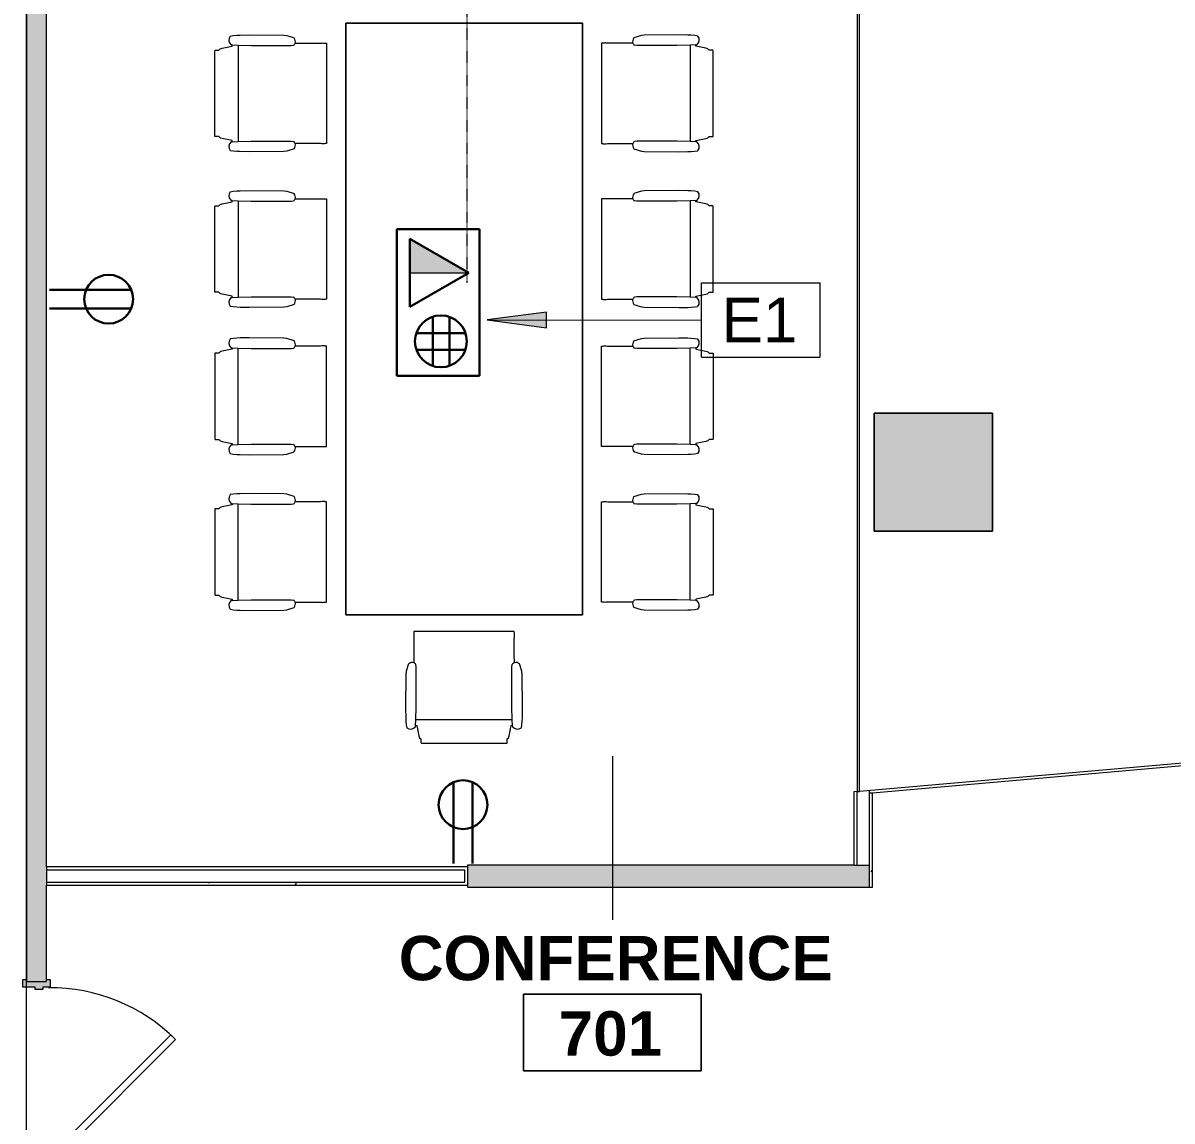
# Model space of a CAD drawing. Header units: inches. Extents: x 0 to 2535, y 0 to 2052.
# Drawn here: x 656.3 to 889.4, y 1253.8 to 1476.6 of the extents above; entities that cross this region are included whole.
import ezdxf

# ---------------------------------------------------------------- set-up
doc = ezdxf.new("R2010")
doc.units = ezdxf.units.IN
doc.header["$MEASUREMENT"] = 0
doc.linetypes.add('Dash 1_16_', pattern=[0.125, 0.0625, -0.0625])
for name, color, linetype, lineweight in [('A-ANNO-KEYN', 231, 'Continuous', 9), ('A-ANNO-NOTE', 131, 'Continuous', 9), ('A-AREA-IDEN', 2, 'Continuous', 9), ('A-DETL', 90, 'Continuous', 9), ('A-DOOR', 31, 'Continuous', 13), ('A-WALL', 113, 'Continuous', 13), ('A-WALL-PATT', 111, 'Continuous', 13), ('B-CL', 7, 'Continuous', 9), ('I-FURN', 30, 'Continuous', 9), ('I-WALL', 2, 'Continuous', 13), ('S-COLS', 52, 'Continuous', 13), ('Victor Bldg - 7th Floor_LINK_dwg', 8, 'Continuous', 9)]:
    doc.layers.add(name, color=color, linetype=linetype, lineweight=lineweight)
doc.styles.add('Arial', font='arial.ttf', dxfattribs={"height": 9})
doc.styles.add('Swis721 Lt BT_B', font='', dxfattribs={"height": 9})
doc.styles.get('Swis721 Lt BT_B').set_extended_font_data('Swis721 Lt BT', bold=True)
pattern_1 = [(0, (0, 0), (30.72, 7.68), [1.267, -21.773, 1.267, -21.773, -122.88]), (0, (0, 0), (30.72, 7.68), [-46.08, 1.267, -44.813, 1.267, -21.773, -53.76]), (0, (0, 0), (30.72, 7.68), [-115.2, 1.267, -14.093, 1.267, -37.133]), (120, (11.52, 3.84), (-22.011075, 22.7643), [1.267, -21.773, 1.267, -21.773, -122.88]), (120, (11.52, 3.84), (-22.011075, 22.7643), [-46.08, 1.267, -44.813, 1.267, -21.773, -53.76]), (120, (11.52, 3.84), (-22.011075, 22.7643), [-115.2, 1.267, -14.093, 1.267, -37.133]), (240, (15.36, 19.2), (-8.708925, -30.4443), [1.267, -21.773, 1.267, -21.773, -122.88]), (240, (15.36, 19.2), (-8.708925, -30.4443), [-46.08, 1.267, -44.813, 1.267, -21.773, -53.76]), (240, (15.36, 19.2), (-8.708925, -30.4443), [-115.2, 1.267, -14.093, 1.267, -37.133])]

# ---------------------------------------------------------------- blocks, each defined once
blk = doc.blocks.new('Concrete-Rectangular-Column - 24_ x 24_-6972613-Level 07  POWER _ SIGNAL')
at = {"layer": 'S-COLS', "lineweight": 9}
blk.add_hatch(color=7, dxfattribs=at).paths.add_polyline_path([(12, -12), (12, 12), (-12, 12), (-12, -12)], flags=0)
at = {"layer": 'S-COLS', "color": 8, "lineweight": 20}
for p, q in [((12, 12), (-12, 12)), ((-12, 12), (-12, -12)), ((12, -12), (12, 12)), ((-12, -12), (12, -12))]:
    blk.add_line(p, q, dxfattribs=at)
blk = doc.blocks.new('Door - Single - Solid Door-6976403-Level 07  POWER _ SIGNAL')
at = {"layer": 'A-DOOR'}
h = blk.add_hatch(color=250, dxfattribs=at)
h.paths.add_polyline_path([(23.62, 1.91), (23.62, 2.66), (22.12, 2.66), (22.12, 0.16), (21.62, 0.16), (21.62, -1.34), (22.12, -1.34), (22.12, -2.84), (23.62, -2.84), (23.62, -2.09), (23.24, -2.09), (23.24, 1.91)], flags=0)
h.paths.add_polyline_path([(-13.63, 0.16), (-14.13, 0.16), (-14.13, 2.66), (-15.63, 2.66), (-15.63, 1.91), (-15.26, 1.91), (-15.26, -2.09), (-15.63, -2.09), (-15.63, -2.84), (-14.13, -2.84), (-14.13, -1.34), (-13.63, -1.34)], flags=0)
at = {"layer": 'A-DOOR', "color": 8, "lineweight": 20}
for p, q in [((-15.63, 2.66), (-14.13, 2.66)), ((-15.63, 1.91), (-15.63, 2.66)), ((-14.13, 2.66), (-14.13, 0.16)), ((22.12, 2.66), (23.62, 2.66)), ((22.12, 0.16), (22.12, 2.66)), ((23.62, 2.66), (23.62, 1.91)), ((-14.13, 0.16), (-13.63, 0.16)), ((-13.63, 0.16), (-13.63, -1.34)), ((21.62, 0.16), (22.12, 0.16)), ((21.62, -1.34), (21.62, 0.16)), ((-15.63, -2.84), (-15.63, -2.09)), ((-14.13, -1.34), (-14.13, -2.84)), ((-13.63, -1.34), (-14.13, -1.34)), ((-13.03, -1.87), (-14.01, -2.84)), ((12.42, -27.32), (-13.03, -1.87)), ((22.12, -1.34), (21.62, -1.34)), ((22.12, -2.84), (22.12, -1.34)), ((23.62, -2.09), (23.62, -2.84)), ((-14.13, -2.84), (-15.63, -2.84)), ((-14.01, -2.84), (11.45, -28.29)), ((23.62, -2.84), (22.12, -2.84)), ((11.45, -28.29), (12.42, -27.32))]:
    blk.add_line(p, q, dxfattribs=at)
at = {"layer": 'A-DOOR', "lineweight": 9}
blk.add_arc((-14.01, -2.84), 36, 315, 0.5, dxfattribs=at)
blk = doc.blocks.new('Victor Bldg - 7th Floor_LINK_dwg-6972240-Level 07  POWER _ SIGNAL')
at = {"layer": 'B-CL', "flags": 128}
blk.add_lwpolyline([(829, 1397.5), (853, 1397.5), (853, 1373.5), (829, 1373.5)], close=True, dxfattribs=at)
blk = doc.blocks.new('HermanMiller_Collection_Eames_AluminumGroup_MgmtChair - Casters Pneumatic Hgt Adj-7405497-Level 07  POWER _ SIGNAL')
at = {"layer": 'I-FURN'}
for p, q in [((-6.49, 11.73), (-7.1, 11.63)), ((-5.72, 11.8), (-6.49, 11.73)), ((-5.07, 11.83), (-5.72, 11.8)), ((-3.21, 11.88), (-5.07, 11.83)), ((3.79, 11.79), (-3.21, 11.88)), ((4.38, 11.72), (3.79, 11.79)), ((5.89, 11.24), (4.38, 11.72)), ((-6.65, 9.58), (-8.72, 9.18)), ((-6.88, 9.85), (-6.65, 9.83)), ((-6.65, 9.83), (-6.65, 9.58)), ((-6.65, 9.83), (-5.49, 9.76)), ((-5.49, 9.76), (-2.81, 9.72)), ((-5.49, -9.76), (-5.49, 9.76)), ((-2.81, 9.72), (5.28, 9.72)), ((5.28, 9.72), (5.78, 9.77)), ((12.44, -10.17), (12.44, 10.17)), ((-10.2, 8.71), (-10.2, -8.71)), ((-9.1, 9.03), (-9.36, 8.77)), ((-8.96, 9.1), (-9.1, 9.03)), ((-8.72, 9.18), (-8.96, 9.1)), ((-9.36, -8.77), (-9.1, -9.03)), ((-9.1, -9.03), (-8.72, -9.18)), ((-8.72, -9.18), (-6.65, -9.58)), ((-7.1, -11.63), (-6.49, -11.73)), ((-6.65, -9.83), (-6.88, -9.85)), ((-6.65, -9.58), (-6.65, -9.83)), ((-6.65, -9.83), (-5.49, -9.76)), ((-5.49, -9.76), (-2.81, -9.72)), ((-2.81, -9.72), (5.28, -9.72)), ((4.38, -11.72), (5.89, -11.24)), ((5.28, -9.72), (5.78, -9.77)), ((-6.49, -11.73), (-5.72, -11.8)), ((-5.72, -11.8), (-5.07, -11.83)), ((-5.07, -11.83), (-3.21, -11.88)), ((-3.21, -11.88), (3.79, -11.79)), ((3.79, -11.79), (4.38, -11.72))]:
    blk.add_line(p, q, dxfattribs=at)
for centre, radius, start, end in [((-6.03, 10.85), 1.32, 144.065, 229.935), ((5.36, 10.43), 0.781, 302.3218, 343.1534), ((5.03, 10.51), 1.12, 343.9109, 40.257), ((-6.03, -10.85), 1.32, 130.065, 215.935), ((5.36, -10.43), 0.781, 16.8466, 57.6782), ((5.03, -10.51), 1.12, 319.743, 16.0891)]:
    blk.add_arc(centre, radius, start, end, dxfattribs=at)
for points in [[(10.52, 10.17), (9.78, 10.17), (8.3, 10.18), (6.84, 10.2), (6.11, 10.2)], [(11.49, 10.21), (11.33, 10.21), (11, 10.19), (10.68, 10.17), (10.52, 10.17)], [(6.11, -10.2), (6.84, -10.2), (8.3, -10.18), (9.78, -10.17), (10.52, -10.17)], [(10.52, -10.17), (10.68, -10.17), (11, -10.19), (11.33, -10.21), (11.49, -10.21)]]:
    blk.add_open_spline(points, degree=3, dxfattribs=at)
for points, knots in [([(12.44, 10.17), (12.44, 10.17), (12.43, 10.18), (12.4, 10.19), (12.34, 10.19), (12.27, 10.2), (12.19, 10.21), (12.05, 10.21), (11.82, 10.22), (11.61, 10.22), (11.49, 10.21)], [0, 0, 0, 0, 0.090909, 0.181818, 0.272727, 0.363636, 0.454545, 0.545455, 0.727273, 1, 1, 1, 1]), ([(-9.36, 8.77), (-9.55, 8.77), (-9.82, 8.76), (-10.04, 8.74), (-10.13, 8.73), (-10.18, 8.72), (-10.2, 8.72), (-10.2, 8.71)], [0, 0, 0, 0, 0.444444, 0.666667, 0.777778, 0.888889, 1, 1, 1, 1]), ([(-10.2, -8.71), (-10.2, -8.72), (-10.18, -8.72), (-10.13, -8.73), (-10.07, -8.74), (-9.98, -8.75), (-9.88, -8.76), (-9.73, -8.76), (-9.55, -8.77), (-9.41, -8.77), (-9.36, -8.77)], [0, 0, 0, 0, 0.111111, 0.222222, 0.333333, 0.444444, 0.555556, 0.666667, 0.888889, 1, 1, 1, 1]), ([(11.49, -10.21), (11.57, -10.22), (11.74, -10.22), (12.06, -10.21), (12.36, -10.2), (12.43, -10.18), (12.44, -10.17)], [0, 0, 0, 0, 0.181818, 0.363636, 0.727273, 1, 1, 1, 1])]:
    blk.add_open_spline(points, degree=3, knots=knots, dxfattribs=at)
blk = doc.blocks.new('HermanMiller_Collection_Eames_AluminumGroup_MgmtChair - Casters Pneumatic Hgt Adj-7418678-Level 07  POWER _ SIGNAL')
at = {"layer": 'I-FURN'}
for p, q in [((-7.1, 11.63), (-6.49, 11.73)), ((-6.49, 11.73), (-5.72, 11.8)), ((-5.72, 11.8), (-5.07, 11.83)), ((-5.07, 11.83), (-3.21, 11.88)), ((-3.21, 11.88), (3.79, 11.79)), ((3.79, 11.79), (4.38, 11.72)), ((4.38, 11.72), (5.89, 11.24)), ((-8.72, 9.18), (-6.65, 9.58)), ((-6.65, 9.83), (-6.88, 9.85)), ((-6.65, 9.58), (-6.65, 9.83)), ((-6.65, 9.83), (-5.49, 9.76)), ((-5.49, 9.76), (-2.81, 9.72)), ((-5.49, 9.76), (-5.49, -9.76)), ((-2.81, 9.72), (5.28, 9.72)), ((5.28, 9.72), (5.78, 9.77)), ((12.44, 10.17), (12.44, -10.17)), ((-10.2, -8.71), (-10.2, 8.71)), ((-9.36, 8.77), (-9.1, 9.03)), ((-9.1, 9.03), (-8.72, 9.18)), ((-9.1, -9.03), (-9.36, -8.77)), ((-8.96, -9.1), (-9.1, -9.03)), ((-8.72, -9.18), (-8.96, -9.1)), ((-6.65, -9.58), (-8.72, -9.18)), ((-6.49, -11.73), (-7.1, -11.63)), ((-6.88, -9.85), (-6.65, -9.83)), ((-6.65, -9.83), (-6.65, -9.58)), ((-6.65, -9.83), (-5.49, -9.76)), ((-5.49, -9.76), (-2.81, -9.72)), ((-2.81, -9.72), (5.28, -9.72)), ((5.89, -11.24), (4.38, -11.72)), ((5.28, -9.72), (5.78, -9.77)), ((-5.72, -11.8), (-6.49, -11.73)), ((-5.07, -11.83), (-5.72, -11.8)), ((-3.21, -11.88), (-5.07, -11.83)), ((3.79, -11.79), (-3.21, -11.88)), ((4.38, -11.72), (3.79, -11.79))]:
    blk.add_line(p, q, dxfattribs=at)
for centre, radius, start, end in [((-6.03, 10.85), 1.32, 144.065, 229.935), ((5.36, 10.43), 0.781, 302.3218, 343.1534), ((5.03, 10.51), 1.12, 343.9109, 40.257), ((-6.03, -10.85), 1.32, 130.065, 215.935), ((5.36, -10.43), 0.781, 16.8466, 57.6782), ((5.03, -10.51), 1.12, 319.743, 16.0891)]:
    blk.add_arc(centre, radius, start, end, dxfattribs=at)
for points in [[(6.11, 10.2), (6.84, 10.2), (8.3, 10.18), (9.78, 10.17), (10.52, 10.17)], [(10.52, 10.17), (10.68, 10.17), (11, 10.19), (11.33, 10.21), (11.49, 10.21)], [(10.52, -10.17), (9.78, -10.17), (8.3, -10.18), (6.84, -10.2), (6.11, -10.2)], [(11.49, -10.21), (11.33, -10.21), (11, -10.19), (10.68, -10.17), (10.52, -10.17)]]:
    blk.add_open_spline(points, degree=3, dxfattribs=at)
for points, knots in [([(11.49, 10.21), (11.61, 10.22), (11.82, 10.22), (12.05, 10.21), (12.19, 10.21), (12.27, 10.2), (12.34, 10.19), (12.4, 10.19), (12.43, 10.18), (12.44, 10.17), (12.44, 10.17)], [-1, -1, -1, -1, -0.727273, -0.545455, -0.454545, -0.363636, -0.272727, -0.181818, -0.090909, 0, 0, 0, 0]), ([(-10.2, 8.71), (-10.2, 8.72), (-10.18, 8.72), (-10.13, 8.73), (-10.04, 8.74), (-9.82, 8.76), (-9.55, 8.77), (-9.36, 8.77)], [-1, -1, -1, -1, -0.888889, -0.777778, -0.666667, -0.444444, 0, 0, 0, 0]), ([(-9.36, -8.77), (-9.41, -8.77), (-9.55, -8.77), (-9.73, -8.76), (-9.88, -8.76), (-9.98, -8.75), (-10.07, -8.74), (-10.13, -8.73), (-10.18, -8.72), (-10.2, -8.72), (-10.2, -8.71)], [-1, -1, -1, -1, -0.888889, -0.666667, -0.555556, -0.444444, -0.333333, -0.222222, -0.111111, 0, 0, 0, 0]), ([(12.44, -10.17), (12.43, -10.18), (12.36, -10.2), (12.06, -10.21), (11.74, -10.22), (11.57, -10.22), (11.49, -10.21)], [-1, -1, -1, -1, -0.727273, -0.363636, -0.181818, 0, 0, 0, 0])]:
    blk.add_open_spline(points, degree=3, knots=knots, dxfattribs=at)
blk = doc.blocks.new('Furniture 1 - Furniture 11-7728146-Level 07  POWER _ SIGNAL')
at = {"layer": 'I-FURN'}
for p, q in [((980.41, 1513.04), (932.41, 1513.04)), ((932.41, 1513.04), (932.41, 1393.04)), ((932.41, 1393.04), (932.41, 1513.04)), ((932.41, 1513.04), (980.41, 1513.04)), ((980.41, 1393.04), (980.41, 1513.04)), ((980.41, 1513.04), (980.41, 1393.04)), ((932.41, 1393.04), (980.41, 1393.04)), ((980.41, 1393.04), (932.41, 1393.04))]:
    blk.add_line(p, q, dxfattribs=at)
blk = doc.blocks.new('Room Tag - Room Name and Number-3379422-Level 07  POWER _ SIGNAL')
at = {"layer": 'A-AREA-IDEN'}
for p, q in [((-0.1881, -0.1636), (-0.1881, -0.0018)), ((-0.1881, -0.0018), (0.1869, -0.0018)), ((0.1869, -0.0018), (-0.1881, -0.0018)), ((-0.1881, -0.0018), (-0.1881, -0.1636)), ((0.1869, -0.0018), (0.1869, -0.1636)), ((0.1869, -0.1636), (0.1869, -0.0018)), ((0.1869, -0.1636), (-0.1881, -0.1636)), ((-0.1881, -0.1636), (0.1869, -0.1636))]:
    blk.add_line(p, q, dxfattribs=at)
blk = doc.blocks.new('Keynote Tag - Keynote Number - Boxed-135510-Level 07  POWER _ SIGNAL')
at = {"layer": 'A-ANNO-KEYN'}
for p, q in [((-0.125, -0.0792), (-0.125, 0.0781)), ((-0.125, 0.0781), (0.125, 0.0781)), ((0.125, 0.0781), (0.125, -0.0792)), ((-0.125, -0.0792), (0.125, -0.0792))]:
    blk.add_line(p, q, dxfattribs=at)

msp = doc.modelspace()

# ---------------------------------------------------------------- hatches: boundary and pattern name
at = {"layer": 'A-ANNO-KEYN'}
msp.add_hatch(color=256, dxfattribs=at).paths.add_polyline_path([(750.52, 1416.39), (762.52, 1414.81), (762.52, 1417.97)], flags=0)
at = {"layer": 'A-ANNO-NOTE'}
msp.add_hatch(color=256, dxfattribs=at).paths.add_polyline_path([(746.77, 1425.94), (734.77, 1432.87), (734.77, 1425.94), (744.66, 1425.94)], flags=0)
at = {"layer": 'A-WALL-PATT', "lineweight": 9}
h = msp.add_hatch(color=7, dxfattribs=at)
h.paths.add_polyline_path([(657.09, 1234.9), (661.09, 1234.9), (661.09, 1243.65), (657.09, 1243.65)], flags=0)
h.paths.add_polyline_path([(657.09, 1282.15), (661.09, 1282.15), (661.09, 2035.43), (657.09, 2035.43), (657.09, 1308.5)], flags=0)
h = msp.add_hatch(dxfattribs=at)
h.set_pattern_fill('FP_1', color=256, style=0, pattern_type=2)
h.set_pattern_definition(pattern_1)
h.paths.add_polyline_path([(825.5, 1305.78), (825.5, 1320.68), (824.87, 1320.63), (824.87, 1305.78)], flags=0)
h = msp.add_hatch(dxfattribs=at)
h.set_pattern_fill('FP_1', color=256, style=0, pattern_type=2)
h.set_pattern_definition(pattern_1)
h.paths.add_polyline_path([(828, 1301.28), (828.62, 1301.28), (828.62, 1320.45), (828, 1320.4), (828, 1305.78)], flags=0)
msp.add_hatch(color=7, dxfattribs=at).paths.add_polyline_path([(767.11, 1301.28), (828, 1301.28), (828, 1305.78), (746.53, 1305.78), (746.53, 1301.28), (762.11, 1301.28)], flags=0)
h = msp.add_hatch(dxfattribs=at)
h.set_pattern_fill('FP_1', color=256, style=0, pattern_type=2)
h.set_pattern_definition(pattern_1)
h.paths.add_polyline_path([(744.66, 1301.66), (746.53, 1301.66), (746.53, 1302.28), (661.09, 1302.28), (661.09, 1301.66), (687.3, 1301.66)], flags=0)

# ---------------------------------------------------------------- linework, layer by layer
at = {"layer": 'A-ANNO-KEYN'}
for p, q in [((762.52, 1417.97), (750.52, 1416.39)), ((762.52, 1414.81), (762.52, 1417.97)), ((750.52, 1416.39), (762.52, 1414.81)), ((750.52, 1416.39), (793.94, 1416.37))]:
    msp.add_line(p, q, dxfattribs=at)
at = {"layer": 'A-ANNO-NOTE', "lineweight": 30}
for p, q in [((732.15, 1405.06), (732.15, 1434.78)), ((732.15, 1434.78), (748.96, 1434.78)), ((748.96, 1434.78), (748.96, 1405.06)), ((734.77, 1419.02), (734.77, 1432.87)), ((734.77, 1432.87), (746.77, 1425.94)), ((746.77, 1425.94), (734.77, 1419.02)), ((661.75, 1422.52), (678.27, 1422.52)), ((661.75, 1422.52), (678.27, 1422.52)), ((661.75, 1418.69), (678.27, 1418.69)), ((739.49, 1407.04), (739.49, 1417.04)), ((742.87, 1407.09), (742.87, 1416.98)), ((746.07, 1413.72), (736.13, 1413.72)), ((746.07, 1410.35), (736.13, 1410.35)), ((748.96, 1405.06), (732.15, 1405.06)), ((743.67, 1306.06), (743.67, 1322.59)), ((743.67, 1306.06), (743.67, 1322.59)), ((747.5, 1306.06), (747.5, 1322.59))]:
    msp.add_line(p, q, dxfattribs=at)
at = {"layer": 'A-ANNO-NOTE'}
for p, q in [((746.77, 1425.94), (734.77, 1432.87)), ((734.77, 1432.87), (734.77, 1425.94)), ((734.77, 1425.94), (746.77, 1425.94))]:
    msp.add_line(p, q, dxfattribs=at)
at = {"layer": 'A-ANNO-NOTE', "lineweight": 30}
for centre, radius in [((673.71, 1420.6), 4.95), ((741.1, 1412.04), 5.25), ((745.59, 1318.02), 4.95)]:
    msp.add_circle(centre, radius, dxfattribs=at)
at = {"layer": 'A-AREA-IDEN'}
msp.add_line((775.93, 1327.86), (775.93, 1294.65), dxfattribs=at)
at = {"layer": 'A-DETL'}
msp.add_line((657.09, 1234.9), (657.09, 2035.5), dxfattribs=at)
at = {"layer": 'A-DETL', "linetype": 'Dash 1_16_', "lineweight": 13}
msp.add_line((746.43, 1423.92), (746.43, 1523.92), dxfattribs=at)
at = {"layer": 'A-WALL', "color": 8, "lineweight": 20}
for p, q in [((657.09, 2035.43), (657.09, 1282.15)), ((661.09, 1305.41), (661.09, 1535.38)), ((824.87, 1305.78), (746.53, 1305.78)), ((746.53, 1305.78), (746.53, 1301.28)), ((828.62, 1301.28), (828.62, 1305.78)), ((661.09, 1282.15), (661.09, 1301.66)), ((746.53, 1301.28), (828.62, 1301.28)), ((657.09, 1282.15), (661.09, 1282.15))]:
    msp.add_line(p, q, dxfattribs=at)
at = {"layer": 'A-WALL'}
for p, q in [((825.5, 1320.68), (826, 1320.72)), ((825.5, 1305.78), (825.5, 1320.68)), ((828, 1301.28), (828, 1320.9)), ((828, 1320.4), (828.62, 1320.45)), ((661.09, 1305.41), (661.09, 1301.66)), ((824.87, 1305.78), (828, 1305.78)), ((661.09, 1304.78), (745.97, 1304.78)), ((745.97, 1302.28), (745.97, 1304.78)), ((661.09, 1302.28), (745.97, 1302.28))]:
    msp.add_line(p, q, dxfattribs=at)
at = {"layer": 'I-WALL'}
for p, q in [((825.5, 1491.25), (825.5, 1320.68)), ((826, 1320.72), (826, 1491.25)), ((928.73, 1329.71), (826, 1320.72)), ((828.62, 1320.45), (928.78, 1329.21)), ((825.5, 1320.68), (824.87, 1320.63)), ((824.87, 1320.63), (824.87, 1305.78)), ((828.62, 1305.78), (828.62, 1320.45)), ((746.59, 1305.41), (661.09, 1305.41)), ((746.59, 1301.66), (746.59, 1305.41)), ((661.09, 1301.66), (746.59, 1301.66))]:
    msp.add_line(p, q, dxfattribs=at)

# ---------------------------------------------------------------- block references
at = {"layer": 'A-ANNO-KEYN', "xscale": 95.99999999999994, "yscale": 95.99999999999994, "zscale": 95.99999999999994}
msp.add_blockref('Keynote Tag - Keynote Number - Boxed-135510-Level 07  POWER _ SIGNAL', (805.94, 1416.42), dxfattribs=at)
at = {"layer": 'A-AREA-IDEN', "xscale": 95.99999999999994, "yscale": 95.99999999999994, "zscale": 95.99999999999994}
msp.add_blockref('Room Tag - Room Name and Number-3379422-Level 07  POWER _ SIGNAL', (775.92, 1279.72), dxfattribs=at)
at = {"layer": 'A-DOOR', "rotation": 89.99999999999991}
msp.add_blockref('Door - Single - Solid Door-6976403-Level 07  POWER _ SIGNAL', (659, 1258.9), dxfattribs=at)
at = {"layer": 'I-FURN'}
for name, p in [('Furniture 1 - Furniture 11-7728146-Level 07  POWER _ SIGNAL', (-210.61, -36.46)), ('HermanMiller_Collection_Eames_AluminumGroup_MgmtChair - Casters Pneumatic Hgt Adj-7418678-Level 07  POWER _ SIGNAL', (705.45, 1462.36)), ('HermanMiller_Collection_Eames_AluminumGroup_MgmtChair - Casters Pneumatic Hgt Adj-7418678-Level 07  POWER _ SIGNAL', (705.45, 1430.77)), ('HermanMiller_Collection_Eames_AluminumGroup_MgmtChair - Casters Pneumatic Hgt Adj-7405497-Level 07  POWER _ SIGNAL', (705.45, 1400.89)), ('HermanMiller_Collection_Eames_AluminumGroup_MgmtChair - Casters Pneumatic Hgt Adj-7405497-Level 07  POWER _ SIGNAL', (705.45, 1369.3))]:
    msp.add_blockref(name, p, dxfattribs=at)
for name, p, rotation in [('HermanMiller_Collection_Eames_AluminumGroup_MgmtChair - Casters Pneumatic Hgt Adj-7405497-Level 07  POWER _ SIGNAL', (786.14, 1462.36), 180), ('HermanMiller_Collection_Eames_AluminumGroup_MgmtChair - Casters Pneumatic Hgt Adj-7405497-Level 07  POWER _ SIGNAL', (786.14, 1430.77), 180), ('HermanMiller_Collection_Eames_AluminumGroup_MgmtChair - Casters Pneumatic Hgt Adj-7418678-Level 07  POWER _ SIGNAL', (786.14, 1400.89), 180), ('HermanMiller_Collection_Eames_AluminumGroup_MgmtChair - Casters Pneumatic Hgt Adj-7418678-Level 07  POWER _ SIGNAL', (786.14, 1369.3), 180), ('HermanMiller_Collection_Eames_AluminumGroup_MgmtChair - Casters Pneumatic Hgt Adj-7405497-Level 07  POWER _ SIGNAL', (745.8, 1340.72), 89.99999999999984)]:
    msp.add_blockref(name, p, dxfattribs=dict(at, rotation=rotation))
at = {"layer": 'S-COLS', "lineweight": 9}
msp.add_blockref('Concrete-Rectangular-Column - 24_ x 24_-6972613-Level 07  POWER _ SIGNAL', (841, 1385.5), dxfattribs=at)
at = {"layer": 'Victor Bldg - 7th Floor_LINK_dwg', "color": 7}
msp.add_blockref('Victor Bldg - 7th Floor_LINK_dwg-6972240-Level 07  POWER _ SIGNAL', (0, 0), dxfattribs=at)

# ---------------------------------------------------------------- texts
at = {"layer": 'A-ANNO-KEYN', "insert": (798.03, 1420.87), "char_height": 9, "width": 18.786, "attachment_point": 1, "style": 'Arial'}
msp.add_mtext('E1', dxfattribs=at)
at = {"layer": 'A-AREA-IDEN', "char_height": 9, "attachment_point": 1, "style": 'Swis721 Lt BT_B'}
for s, insert, width in [('CONFERENCE', (732.56, 1291.4), 104.838), ('701', (765, 1276.1), 25.452)]:
    msp.add_mtext(s, dxfattribs=dict(at, insert=insert, width=width))

doc.saveas('drawing.dxf')
